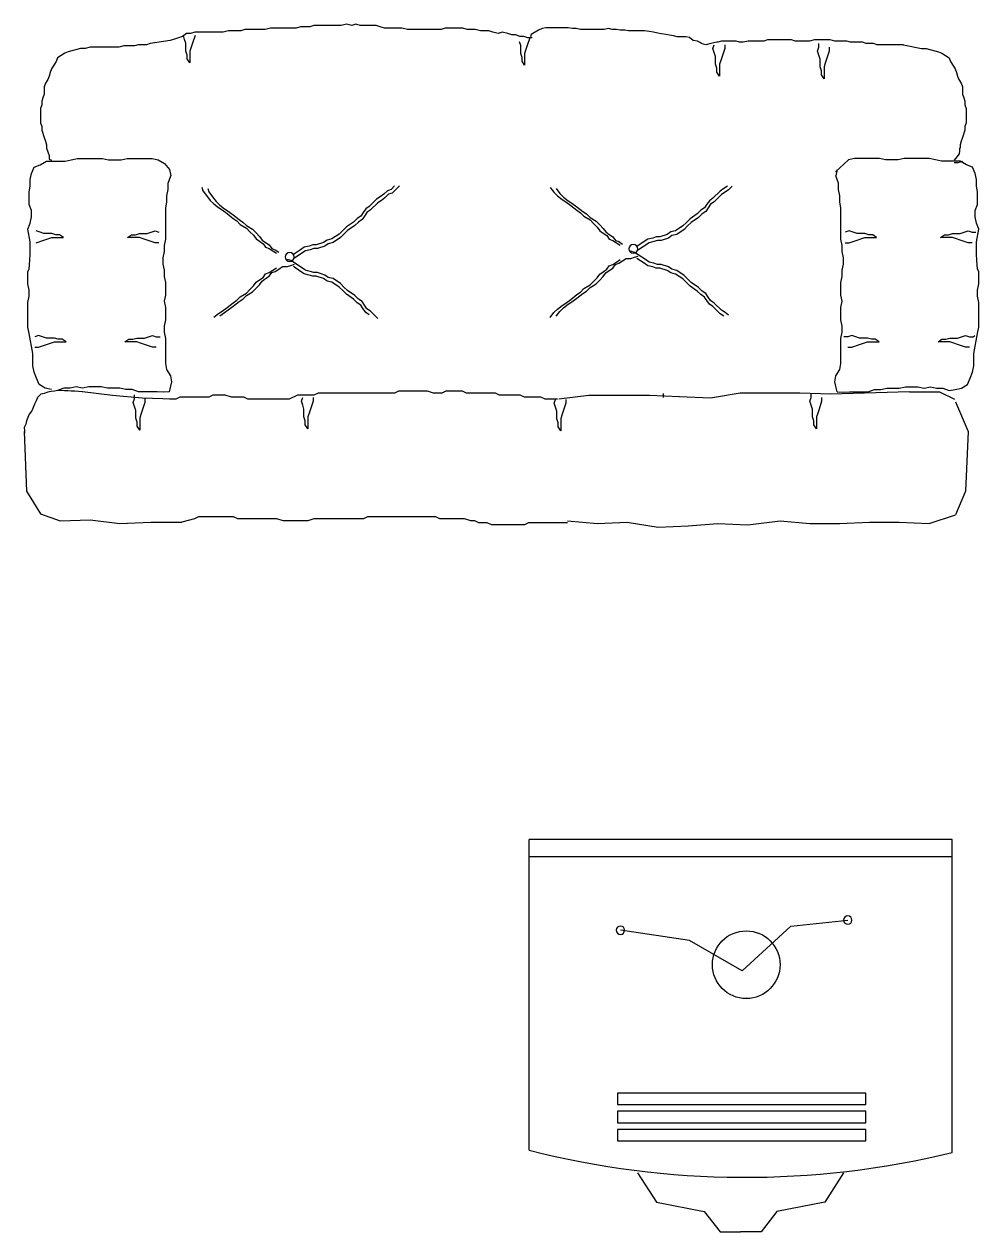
# Model space of a CAD drawing. Header units: millimetres. Extents: x 2478 to 18835, y -4183 to 1193.
# Drawn here: x 4547.4 to 4708.7, y -340.9 to -136.7 of the extents above; entities that cross this region are included whole.
import ezdxf

# ---------------------------------------------------------------- set-up
doc = ezdxf.new("R2010")
doc.units = ezdxf.units.MM

msp = doc.modelspace()

# ---------------------------------------------------------------- linework, layer by layer
at = {"color": 1}
for p, q in [((4601.85, -136.7), (4600.93, -136.93)), ((4602.76, -136.93), (4601.85, -136.7)), ((4603.45, -136.7), (4602.76, -136.93)), ((4604.14, -136.93), (4603.45, -136.7)), ((4574.14, -138.76), (4573.45, -138.99)), ((4574.82, -138.3), (4574.14, -138.76)), ((4574.5, -139.27), (4574.28, -138.6)), ((4575.51, -138.3), (4574.82, -138.3)), ((4576.2, -138.07), (4575.51, -138.3)), ((4576.27, -138.6), (4575.82, -139.93)), ((4581.01, -138.07), (4576.2, -138.07)), ((4581.92, -137.84), (4581.01, -138.07)), ((4583.98, -137.84), (4581.92, -137.84)), ((4584.67, -137.62), (4583.98, -137.84)), ((4588.1, -137.62), (4584.67, -137.62)), ((4589.02, -137.39), (4588.1, -137.62)), ((4593.37, -137.39), (4589.02, -137.39)), ((4594.06, -137.16), (4593.37, -137.39)), ((4595.66, -137.16), (4594.06, -137.16)), ((4596.35, -136.93), (4595.66, -137.16)), ((4600.93, -136.93), (4596.35, -136.93)), ((4606.88, -136.93), (4604.14, -136.93)), ((4607.57, -137.16), (4606.88, -136.93)), ((4608.26, -137.39), (4607.57, -137.16)), ((4611.23, -137.39), (4608.26, -137.39)), ((4612.15, -137.62), (4611.23, -137.39)), ((4617.88, -137.62), (4612.15, -137.62)), ((4618.56, -137.39), (4617.88, -137.62)), ((4621.54, -137.39), (4618.56, -137.39)), ((4622.23, -137.62), (4621.54, -137.39)), ((4623.6, -137.62), (4622.23, -137.62)), ((4624.52, -137.84), (4623.6, -137.62)), ((4625.89, -137.84), (4624.52, -137.84)), ((4626.58, -138.07), (4625.89, -137.84)), ((4627.49, -138.3), (4626.58, -138.07)), ((4628.18, -138.07), (4627.49, -138.3)), ((4629.1, -138.3), (4628.18, -138.07)), ((4629.78, -138.53), (4629.1, -138.3)), ((4630.47, -138.53), (4629.78, -138.53)), ((4631.16, -138.76), (4630.47, -138.53)), ((4631.84, -138.76), (4631.16, -138.76)), ((4632.53, -138.99), (4631.84, -138.76)), ((4633.07, -138.45), (4632.95, -138.82)), ((4634.32, -137.7), (4633.07, -138.45)), ((4634.94, -137.45), (4634.32, -137.7)), ((4635.56, -137.33), (4634.94, -137.45)), ((4639.3, -137.33), (4635.56, -137.33)), ((4640.05, -137.45), (4639.3, -137.33)), ((4640.67, -137.45), (4640.05, -137.45)), ((4641.42, -137.58), (4640.67, -137.45)), ((4645.4, -137.58), (4641.42, -137.58)), ((4646.15, -137.45), (4645.4, -137.58)), ((4646.77, -137.58), (4646.15, -137.45)), ((4647.52, -137.58), (4646.77, -137.58)), ((4648.14, -137.7), (4647.52, -137.58)), ((4648.89, -137.7), (4648.14, -137.7)), ((4649.51, -137.83), (4648.89, -137.7)), ((4652.25, -137.83), (4649.51, -137.83)), ((4653, -137.95), (4652.25, -137.83)), ((4653.74, -138.07), (4653, -137.95)), ((4654.49, -138.2), (4653.74, -138.07)), ((4655.11, -138.32), (4654.49, -138.2)), ((4655.86, -138.45), (4655.11, -138.32)), ((4656.48, -138.57), (4655.86, -138.45)), ((4657.11, -138.7), (4656.48, -138.57)), ((4657.73, -138.82), (4657.11, -138.7)), ((4659.22, -138.82), (4657.73, -138.82)), ((4659.84, -138.95), (4659.22, -138.82)), ((4556.87, -140.79), (4556.26, -140.99)), ((4557.68, -140.79), (4556.87, -140.79)), ((4558.5, -140.58), (4557.68, -140.79)), ((4563.39, -140.58), (4558.5, -140.58)), ((4564.2, -140.38), (4563.39, -140.58)), ((4566.04, -140.38), (4564.2, -140.38)), ((4566.65, -140.17), (4566.04, -140.38)), ((4568.07, -140.17), (4566.65, -140.17)), ((4568.69, -139.97), (4568.07, -140.17)), ((4572.07, -139.45), (4568.69, -139.97)), ((4572.76, -139.22), (4572.07, -139.45)), ((4573.45, -138.99), (4572.76, -139.22)), ((4574.72, -139.93), (4574.5, -139.27)), ((4574.72, -141.26), (4574.72, -139.93)), ((4575.6, -140.59), (4575.38, -141.26)), ((4575.82, -139.93), (4575.6, -140.59)), ((4631.31, -140.33), (4631.09, -139.67)), ((4631.31, -141.66), (4631.31, -140.33)), ((4632.41, -140.33), (4632.19, -141)), ((4632.86, -139.01), (4632.41, -140.33)), ((4633.22, -138.99), (4632.53, -138.99)), ((4660.47, -139.44), (4659.84, -138.95)), ((4661.21, -139.57), (4660.47, -139.44)), ((4661.84, -139.94), (4661.21, -139.57)), ((4662.61, -140.17), (4661.79, -139.97)), ((4663.42, -139.97), (4662.61, -140.17)), ((4664.44, -139.77), (4663.42, -139.97)), ((4663.8, -140.84), (4664.02, -140.17)), ((4664.02, -141.5), (4663.8, -140.84)), ((4664.65, -139.77), (4664.44, -139.77)), ((4665.26, -139.56), (4664.65, -139.77)), ((4667.7, -139.56), (4665.26, -139.56)), ((4665.79, -140.84), (4665.35, -142.16)), ((4665.79, -140.17), (4665.79, -140.84)), ((4668.31, -139.77), (4667.7, -139.56)), ((4668.93, -139.77), (4668.31, -139.77)), ((4669.74, -139.56), (4668.93, -139.77)), ((4672.39, -139.56), (4669.74, -139.56)), ((4673, -139.36), (4672.39, -139.56)), ((4677.07, -139.36), (4673, -139.36)), ((4677.69, -139.56), (4677.07, -139.36)), ((4680.13, -139.56), (4677.69, -139.56)), ((4680.94, -139.36), (4680.13, -139.56)), ((4683.59, -139.36), (4680.94, -139.36)), ((4681.47, -141.28), (4681.69, -140.61)), ((4681.69, -140.61), (4681.69, -139.95)), ((4683.46, -140.61), (4683.46, -141.28)), ((4684.41, -139.56), (4683.59, -139.36)), ((4686.45, -139.56), (4684.41, -139.56)), ((4687.06, -139.77), (4686.45, -139.56)), ((4689.09, -139.77), (4687.06, -139.77)), ((4689.71, -139.97), (4689.09, -139.77)), ((4690.93, -139.97), (4689.71, -139.97)), ((4691.54, -140.17), (4690.93, -139.97)), ((4696.02, -140.17), (4691.54, -140.17)), ((4696.02, -140.17), (4699.05, -140.79)), ((4699.05, -140.79), (4699.86, -140.79)), ((4699.86, -140.79), (4700.47, -140.99)), ((4553, -142.41), (4552.79, -143.03)), ((4554.22, -141.6), (4553, -142.41)), ((4554.83, -141.4), (4554.22, -141.6)), ((4555.44, -141.19), (4554.83, -141.4)), ((4556.26, -140.99), (4555.44, -141.19)), ((4574.94, -141.92), (4574.72, -141.26)), ((4574.94, -142.58), (4574.94, -141.92)), ((4575.38, -143.24), (4574.94, -142.58)), ((4575.38, -141.26), (4575.38, -143.24)), ((4631.53, -142.32), (4631.31, -141.66)), ((4631.53, -142.98), (4631.53, -142.32)), ((4632.19, -141), (4631.97, -141.66)), ((4631.97, -141.66), (4631.97, -143.65)), ((4664.24, -142.16), (4664.02, -141.5)), ((4664.24, -143.49), (4664.24, -142.16)), ((4665.13, -142.82), (4664.9, -143.49)), ((4665.35, -142.16), (4665.13, -142.82)), ((4681.69, -141.94), (4681.47, -141.28)), ((4681.91, -142.6), (4681.69, -141.94)), ((4681.91, -143.93), (4681.91, -142.6)), ((4683.01, -142.6), (4682.79, -143.27)), ((4683.46, -141.28), (4683.01, -142.6)), ((4700.47, -140.99), (4701.29, -141.19)), ((4701.29, -141.19), (4701.9, -141.4)), ((4701.9, -141.4), (4702.51, -141.6)), ((4702.51, -141.6), (4703.73, -142.41)), ((4703.73, -142.41), (4703.93, -143.03)), ((4551.78, -144.86), (4551.57, -145.47)), ((4551.98, -144.25), (4551.78, -144.86)), ((4552.39, -143.64), (4551.98, -144.25)), ((4552.79, -143.03), (4552.39, -143.64)), ((4631.97, -143.65), (4631.53, -142.98)), ((4664.46, -144.15), (4664.24, -143.49)), ((4664.46, -144.81), (4664.46, -144.15)), ((4664.9, -145.48), (4664.46, -144.81)), ((4664.9, -143.49), (4664.9, -145.48)), ((4682.13, -144.59), (4681.91, -143.93)), ((4682.13, -145.25), (4682.13, -144.59)), ((4682.79, -143.27), (4682.57, -143.93)), ((4682.57, -143.93), (4682.57, -145.92)), ((4703.93, -143.03), (4704.34, -143.64)), ((4704.34, -143.64), (4704.75, -144.25)), ((4704.75, -144.25), (4704.95, -144.86)), ((4704.95, -144.86), (4705.16, -145.47)), ((4550.96, -146.69), (4550.76, -147.3)), ((4551.37, -146.08), (4550.96, -146.69)), ((4551.57, -145.47), (4551.37, -146.08)), ((4682.57, -145.92), (4682.13, -145.25)), ((4705.16, -145.47), (4705.36, -146.08)), ((4705.36, -146.08), (4705.77, -146.69)), ((4705.77, -146.69), (4705.97, -147.3)), ((4550.76, -148.52), (4550.55, -149.13)), ((4550.76, -147.3), (4550.76, -148.52)), ((4705.97, -147.3), (4705.97, -148.52)), ((4705.97, -148.52), (4706.18, -149.13)), ((4550.35, -150.36), (4550.15, -150.97)), ((4550.15, -150.97), (4550.15, -153.41)), ((4550.55, -149.13), (4550.35, -149.74)), ((4550.35, -149.74), (4550.35, -150.36)), ((4706.18, -149.13), (4706.38, -149.74)), ((4706.38, -149.74), (4706.38, -150.36)), ((4706.38, -150.36), (4706.58, -150.97)), ((4706.58, -150.97), (4706.58, -153.41)), ((4550.15, -153.41), (4550.35, -154.02)), ((4550.35, -154.02), (4550.35, -154.63)), ((4550.35, -154.63), (4550.76, -155.85)), ((4706.38, -154.63), (4705.97, -155.85)), ((4706.58, -153.41), (4706.38, -154.02)), ((4706.38, -154.02), (4706.38, -154.63)), ((4550.76, -155.85), (4550.96, -156.46)), ((4550.96, -156.46), (4551.16, -157.08)), ((4551.16, -157.08), (4551.16, -157.69)), ((4705.77, -156.46), (4705.56, -157.08)), ((4705.56, -157.08), (4705.56, -157.69)), ((4705.97, -155.85), (4705.77, -156.46)), ((4551.16, -157.69), (4551.57, -158.91)), ((4551.57, -158.91), (4551.57, -159.52)), ((4704.63, -159.69), (4705.09, -159.16)), ((4705.09, -159.16), (4705.47, -158.63)), ((4705.47, -158.63), (4705.54, -158.1)), ((4705.54, -158.1), (4705.54, -157.64)), ((4548.62, -161.93), (4549.04, -160.88)), ((4549.04, -160.88), (4550.09, -160.46)), ((4550.09, -160.46), (4551.14, -159.84)), ((4551.14, -159.84), (4554.29, -159.84)), ((4551.57, -159.52), (4551.98, -159.72)), ((4554.29, -159.84), (4555.34, -159.63)), ((4555.34, -159.63), (4556.39, -159.42)), ((4556.39, -159.42), (4560.59, -159.42)), ((4560.59, -159.42), (4561.64, -159.63)), ((4561.64, -159.63), (4563.74, -159.63)), ((4563.74, -159.63), (4564.79, -159.42)), ((4564.79, -159.42), (4568.99, -159.42)), ((4568.99, -159.42), (4570.04, -159.63)), ((4570.04, -159.63), (4571.09, -160.25)), ((4571.09, -160.25), (4571.93, -161.3)), ((4571.93, -161.3), (4572.14, -162.35)), ((4686.69, -159.63), (4684.5, -161.69)), ((4684.8, -161.3), (4684.59, -162.35)), ((4687.74, -159.42), (4686.69, -159.63)), ((4691.94, -159.42), (4687.74, -159.42)), ((4692.99, -159.63), (4691.94, -159.42)), ((4695.09, -159.63), (4692.99, -159.63)), ((4696.14, -159.42), (4695.09, -159.63)), ((4700.34, -159.42), (4696.14, -159.42)), ((4701.39, -159.63), (4700.34, -159.42)), ((4702.44, -159.84), (4701.39, -159.63)), ((4705.59, -159.84), (4702.44, -159.84)), ((4705.19, -160.13), (4704.58, -160.13)), ((4706, -159.93), (4705.19, -160.13)), ((4706.64, -160.46), (4705.59, -159.84)), ((4707.69, -160.88), (4706.64, -160.46)), ((4708.11, -161.93), (4707.69, -160.88)), ((4548.41, -162.98), (4548.62, -161.93)), ((4548.41, -164.03), (4548.41, -162.98)), ((4571.72, -163.61), (4572.14, -162.35)), ((4685.01, -163.61), (4684.59, -162.35)), ((4708.32, -162.98), (4708.11, -161.93)), ((4708.32, -164.03), (4708.32, -162.98)), ((4548.2, -165.08), (4548.41, -164.03)), ((4548.2, -167.18), (4548.2, -165.08)), ((4571.51, -165.71), (4571.72, -164.66)), ((4571.72, -164.66), (4571.72, -163.61)), ((4577.39, -164.25), (4577.6, -164.86)), ((4577.6, -164.86), (4578.21, -165.68)), ((4578.41, -164.46), (4578.61, -165.07)), ((4578.61, -165.07), (4579.23, -165.88)), ((4608.77, -164.86), (4608.16, -165.47)), ((4609.38, -164.66), (4608.77, -164.86)), ((4609.58, -165.27), (4608.97, -165.47)), ((4609.99, -164.05), (4609.38, -164.66)), ((4610.19, -164.66), (4609.58, -165.27)), ((4610.8, -164.05), (4610.19, -164.66)), ((4636.29, -164.31), (4636.91, -165.12)), ((4636.91, -165.12), (4637.52, -165.73)), ((4637.31, -164.51), (4637.92, -165.32)), ((4637.92, -165.32), (4638.54, -165.93)), ((4665.02, -164.92), (4663.8, -166.14)), ((4665.63, -164.51), (4665.02, -164.92)), ((4665.84, -165.12), (4665.22, -165.53)), ((4666.24, -164.1), (4665.63, -164.51)), ((4666.45, -164.71), (4665.84, -165.12)), ((4667.06, -164.1), (4666.45, -164.71)), ((4685.01, -164.66), (4685.01, -163.61)), ((4685.22, -165.71), (4685.01, -164.66)), ((4708.53, -165.08), (4708.32, -164.03)), ((4708.53, -167.18), (4708.53, -165.08)), ((4548.62, -168.23), (4548.2, -167.18)), ((4571.3, -167.81), (4571.51, -166.76)), ((4571.51, -166.76), (4571.51, -165.71)), ((4578.21, -165.68), (4578.82, -166.49)), ((4578.82, -166.49), (4579.43, -167.1)), ((4579.23, -165.88), (4579.84, -166.7)), ((4579.43, -167.1), (4580.24, -167.71)), ((4579.84, -166.7), (4580.45, -167.31)), ((4580.45, -167.31), (4581.26, -167.92)), ((4606.93, -166.29), (4605.71, -167.51)), ((4607.14, -166.9), (4605.91, -168.12)), ((4607.54, -165.88), (4606.93, -166.29)), ((4607.75, -166.49), (4607.14, -166.9)), ((4608.16, -165.47), (4607.54, -165.88)), ((4608.36, -166.08), (4607.75, -166.49)), ((4608.97, -165.47), (4608.36, -166.08)), ((4637.52, -165.73), (4638.33, -166.34)), ((4638.33, -166.34), (4638.94, -166.75)), ((4638.54, -165.93), (4639.35, -166.55)), ((4638.94, -166.75), (4639.76, -167.36)), ((4639.35, -166.55), (4639.96, -166.95)), ((4639.76, -167.36), (4640.78, -168.17)), ((4639.96, -166.95), (4640.78, -167.56)), ((4662.78, -167.16), (4662.37, -167.77)), ((4663.19, -166.55), (4662.78, -167.16)), ((4663.39, -167.16), (4662.98, -167.77)), ((4663.8, -166.14), (4663.19, -166.55)), ((4664, -166.75), (4663.39, -167.16)), ((4665.22, -165.53), (4664, -166.75)), ((4685.22, -166.76), (4685.22, -165.71)), ((4685.43, -167.81), (4685.22, -166.76)), ((4708.11, -168.23), (4708.53, -167.18)), ((4548.41, -170.33), (4548.62, -169.28)), ((4548.62, -169.28), (4548.62, -168.23)), ((4571.3, -173.06), (4571.3, -167.81)), ((4580.24, -167.71), (4580.86, -168.12)), ((4580.86, -168.12), (4581.67, -168.73)), ((4581.26, -167.92), (4581.87, -168.32)), ((4581.67, -168.73), (4582.69, -169.55)), ((4581.87, -168.32), (4582.69, -168.94)), ((4582.69, -168.94), (4583.71, -169.75)), ((4604.28, -169.14), (4603.67, -169.55)), ((4604.69, -168.53), (4604.28, -169.14)), ((4604.9, -169.14), (4604.49, -169.75)), ((4605.1, -167.92), (4604.69, -168.53)), ((4605.3, -168.53), (4604.9, -169.14)), ((4605.71, -167.51), (4605.1, -167.92)), ((4605.91, -168.12), (4605.3, -168.53)), ((4640.78, -167.56), (4641.8, -168.38)), ((4640.78, -168.17), (4641.39, -168.58)), ((4641.39, -168.58), (4642, -169.19)), ((4641.8, -168.38), (4642.41, -168.79)), ((4642, -169.19), (4643.02, -169.8)), ((4642.41, -168.79), (4643.02, -169.4)), ((4643.02, -169.4), (4644.04, -170.01)), ((4661.15, -168.79), (4659.93, -169.6)), ((4661.35, -169.4), (4660.13, -170.21)), ((4661.76, -168.17), (4661.15, -168.79)), ((4661.96, -168.79), (4661.35, -169.4)), ((4662.37, -167.77), (4661.76, -168.17)), ((4662.58, -168.38), (4661.96, -168.79)), ((4662.98, -167.77), (4662.58, -168.38)), ((4685.43, -173.06), (4685.43, -167.81)), ((4708.11, -169.28), (4708.11, -168.23)), ((4708.32, -170.33), (4708.11, -169.28)), ((4547.99, -171.38), (4548.41, -170.33)), ((4548.41, -173.48), (4547.99, -171.38)), ((4582.69, -169.55), (4583.3, -169.95)), ((4583.3, -169.95), (4583.91, -170.56)), ((4583.71, -169.75), (4584.32, -170.16)), ((4583.91, -170.56), (4584.93, -171.18)), ((4584.32, -170.16), (4584.93, -170.77)), ((4584.93, -170.77), (4585.95, -171.38)), ((4584.93, -171.18), (4585.54, -171.79)), ((4585.95, -171.38), (4586.56, -171.99)), ((4601.84, -170.97), (4601.23, -171.58)), ((4603.06, -170.16), (4601.84, -170.97)), ((4603.27, -170.77), (4602.04, -171.58)), ((4603.67, -169.55), (4603.06, -170.16)), ((4603.88, -170.16), (4603.27, -170.77)), ((4604.49, -169.75), (4603.88, -170.16)), ((4643.02, -169.8), (4643.63, -170.41)), ((4643.63, -170.41), (4644.24, -171.03)), ((4644.04, -170.01), (4644.65, -170.62)), ((4644.24, -171.03), (4644.65, -171.64)), ((4644.65, -170.62), (4645.26, -171.23)), ((4645.26, -171.23), (4645.67, -171.84)), ((4658.7, -170.82), (4657.48, -171.64)), ((4658.91, -171.43), (4657.69, -172.25)), ((4659.32, -170.21), (4658.7, -170.82)), ((4659.52, -170.82), (4658.91, -171.43)), ((4659.93, -169.6), (4659.32, -170.21)), ((4660.13, -170.21), (4659.52, -170.82)), ((4708.74, -171.38), (4708.32, -170.33)), ((4708.32, -173.48), (4708.74, -171.38)), ((4548.41, -175.58), (4548.41, -173.48)), ((4550.05, -171.88), (4549.38, -171.66)), ((4549.38, -173.65), (4550.71, -173.21)), ((4550.71, -172.1), (4550.05, -171.88)), ((4552.03, -172.1), (4550.71, -172.1)), ((4550.71, -173.21), (4551.37, -172.99)), ((4551.37, -172.99), (4552.03, -172.77)), ((4552.7, -172.32), (4552.03, -172.1)), ((4552.03, -172.77), (4554.02, -172.77)), ((4553.36, -172.32), (4552.7, -172.32)), ((4554.02, -172.77), (4553.36, -172.32)), ((4564.85, -172.77), (4565.51, -172.32)), ((4566.84, -172.77), (4564.85, -172.77)), ((4565.51, -172.32), (4566.18, -172.32)), ((4566.18, -172.32), (4566.84, -172.1)), ((4566.84, -172.1), (4568.16, -172.1)), ((4567.5, -172.99), (4566.84, -172.77)), ((4568.16, -173.21), (4567.5, -172.99)), ((4568.16, -172.1), (4568.83, -171.88)), ((4569.49, -173.65), (4568.16, -173.21)), ((4568.83, -171.88), (4569.49, -171.66)), ((4569.49, -171.66), (4570.15, -171.88)), ((4571.09, -174.11), (4571.3, -173.06)), ((4585.54, -171.79), (4586.15, -172.4)), ((4586.15, -172.4), (4586.56, -173.01)), ((4586.56, -171.99), (4587.17, -172.6)), ((4586.56, -173.01), (4587.17, -173.42)), ((4587.17, -172.6), (4587.58, -173.21)), ((4587.17, -173.42), (4587.78, -173.82)), ((4587.58, -173.21), (4588.19, -173.62)), ((4598.58, -173.21), (4597.97, -173.62)), ((4599.39, -173.01), (4598.58, -173.21)), ((4600.62, -172.19), (4599.39, -173.01)), ((4600.82, -172.8), (4599.6, -173.62)), ((4601.23, -171.58), (4600.62, -172.19)), ((4601.43, -172.19), (4600.82, -172.8)), ((4602.04, -171.58), (4601.43, -172.19)), ((4644.65, -171.64), (4645.26, -172.04)), ((4645.26, -172.04), (4645.87, -172.45)), ((4645.67, -171.84), (4646.28, -172.25)), ((4645.87, -172.45), (4646.28, -173.06)), ((4646.28, -172.25), (4646.89, -172.65)), ((4646.28, -173.06), (4646.89, -173.27)), ((4646.89, -172.65), (4647.3, -173.27)), ((4646.89, -173.27), (4647.5, -173.67)), ((4647.3, -173.27), (4647.91, -173.47)), ((4647.91, -173.47), (4648.52, -173.88)), ((4652.19, -173.47), (4650.96, -174.28)), ((4652.8, -173.06), (4652.19, -173.47)), ((4653.61, -172.86), (4652.8, -173.06)), ((4653.82, -173.47), (4653, -173.67)), ((4654.22, -172.65), (4653.61, -172.86)), ((4654.43, -173.27), (4653.82, -173.47)), ((4654.83, -172.65), (4654.22, -172.65)), ((4655.04, -173.27), (4654.43, -173.27)), ((4656.06, -172.25), (4654.83, -172.65)), ((4656.26, -172.86), (4655.04, -173.27)), ((4656.67, -171.84), (4656.06, -172.25)), ((4656.87, -172.45), (4656.26, -172.86)), ((4657.48, -171.64), (4656.67, -171.84)), ((4657.69, -172.25), (4656.87, -172.45)), ((4685.64, -174.11), (4685.43, -173.06)), ((4686.82, -171.66), (4686.16, -171.88)), ((4687.49, -171.88), (4686.82, -171.66)), ((4686.82, -173.65), (4688.15, -173.21)), ((4688.15, -172.1), (4687.49, -171.88)), ((4689.47, -172.1), (4688.15, -172.1)), ((4688.15, -173.21), (4688.81, -172.99)), ((4688.81, -172.99), (4689.47, -172.77)), ((4690.14, -172.32), (4689.47, -172.1)), ((4689.47, -172.77), (4691.46, -172.77)), ((4690.8, -172.32), (4690.14, -172.32)), ((4691.46, -172.77), (4690.8, -172.32)), ((4702.29, -172.77), (4702.95, -172.32)), ((4704.28, -172.77), (4702.29, -172.77)), ((4702.95, -172.32), (4703.62, -172.32)), ((4703.62, -172.32), (4704.28, -172.1)), ((4704.28, -172.1), (4705.6, -172.1)), ((4704.94, -172.99), (4704.28, -172.77)), ((4705.6, -173.21), (4704.94, -172.99)), ((4705.6, -172.1), (4706.27, -171.88)), ((4706.93, -173.65), (4705.6, -173.21)), ((4706.27, -171.88), (4706.93, -171.66)), ((4706.93, -171.66), (4707.59, -171.88)), ((4707.59, -171.88), (4708.26, -171.88)), ((4708.32, -175.58), (4708.32, -173.48)), ((4548.35, -176.6), (4548.41, -175.58)), ((4570.15, -173.65), (4569.49, -173.65)), ((4570.88, -176.21), (4571.09, -175.16)), ((4571.09, -175.16), (4571.09, -174.11)), ((4587.78, -173.82), (4588.19, -174.43)), ((4588.19, -173.62), (4588.8, -174.03)), ((4588.19, -174.43), (4588.8, -174.64)), ((4588.8, -174.03), (4589.21, -174.64)), ((4588.8, -174.64), (4589.41, -175.04)), ((4589.21, -174.64), (4589.82, -174.84)), ((4589.41, -175.04), (4590.02, -175.45)), ((4589.82, -174.84), (4590.43, -175.25)), ((4594.1, -174.84), (4592.88, -175.65)), ((4594.3, -175.45), (4593.08, -176.27)), ((4594.71, -174.43), (4594.1, -174.84)), ((4594.91, -175.04), (4594.3, -175.45)), ((4595.52, -174.23), (4594.71, -174.43)), ((4595.73, -174.84), (4594.91, -175.04)), ((4596.14, -174.03), (4595.52, -174.23)), ((4596.34, -174.64), (4595.73, -174.84)), ((4596.75, -174.03), (4596.14, -174.03)), ((4596.95, -174.64), (4596.34, -174.64)), ((4597.97, -173.62), (4596.75, -174.03)), ((4598.17, -174.23), (4596.95, -174.64)), ((4598.78, -173.82), (4598.17, -174.23)), ((4599.6, -173.62), (4598.78, -173.82)), ((4647.5, -173.67), (4648.11, -174.08)), ((4650.56, -175.3), (4649.94, -175.1)), ((4651.17, -175.71), (4650.56, -175.3)), ((4652.39, -174.08), (4651.17, -174.89)), ((4653, -173.67), (4652.39, -174.08)), ((4685.64, -175.16), (4685.64, -174.11)), ((4685.85, -176.21), (4685.64, -175.16)), ((4686.16, -173.65), (4686.82, -173.65)), ((4707.59, -173.65), (4706.93, -173.65)), ((4708.38, -176.6), (4708.32, -175.58)), ((4548.2, -178.1), (4548.35, -176.6)), ((4570.88, -177.26), (4570.88, -176.21)), ((4571.09, -178.31), (4570.88, -177.26)), ((4592.47, -176.67), (4591.86, -176.47)), ((4591.86, -177.69), (4592.47, -177.49)), ((4593.08, -177.08), (4592.47, -176.67)), ((4592.47, -177.49), (4593.08, -177.28)), ((4594.3, -177.89), (4593.08, -177.08)), ((4645.87, -178.15), (4646.28, -177.54)), ((4646.28, -177.54), (4646.89, -177.34)), ((4646.89, -177.34), (4647.5, -176.93)), ((4646.89, -177.95), (4647.3, -177.34)), ((4647.3, -177.34), (4647.91, -177.13)), ((4647.5, -176.93), (4648.11, -176.52)), ((4647.91, -177.13), (4648.52, -176.73)), ((4648.52, -176.73), (4649.13, -176.32)), ((4649.13, -176.32), (4649.94, -176.32)), ((4649.94, -176.32), (4650.56, -176.12)), ((4650.56, -176.12), (4651.17, -175.91)), ((4652.19, -177.13), (4650.96, -176.32)), ((4652.39, -176.52), (4651.17, -175.71)), ((4652.8, -177.54), (4652.19, -177.13)), ((4653, -176.93), (4652.39, -176.52)), ((4653.61, -177.75), (4652.8, -177.54)), ((4653.82, -177.13), (4653, -176.93)), ((4654.43, -177.34), (4653.82, -177.13)), ((4655.04, -177.34), (4654.43, -177.34)), ((4656.26, -177.75), (4655.04, -177.34)), ((4685.64, -178.31), (4685.85, -177.26)), ((4685.85, -177.26), (4685.85, -176.21)), ((4708.53, -178.1), (4708.38, -176.6)), ((4547.99, -178.52), (4548.2, -178.1)), ((4547.99, -180.61), (4547.99, -178.52)), ((4571.09, -179.35), (4571.09, -178.31)), ((4571.3, -180.4), (4571.09, -179.35)), ((4587.17, -179.93), (4587.78, -179.52)), ((4587.78, -179.52), (4588.19, -178.91)), ((4588.19, -178.91), (4588.8, -178.71)), ((4588.19, -179.73), (4588.8, -179.32)), ((4588.8, -178.71), (4589.41, -178.3)), ((4588.8, -179.32), (4589.21, -178.71)), ((4589.21, -178.71), (4589.82, -178.51)), ((4589.41, -178.3), (4590.02, -177.89)), ((4589.82, -178.51), (4590.43, -178.1)), ((4590.43, -178.1), (4591.04, -177.69)), ((4591.04, -177.69), (4591.86, -177.69)), ((4594.1, -178.51), (4592.88, -177.69)), ((4594.71, -178.91), (4594.1, -178.51)), ((4594.91, -178.3), (4594.3, -177.89)), ((4595.52, -179.12), (4594.71, -178.91)), ((4595.73, -178.51), (4594.91, -178.3)), ((4596.14, -179.32), (4595.52, -179.12)), ((4596.34, -178.71), (4595.73, -178.51)), ((4596.75, -179.32), (4596.14, -179.32)), ((4596.95, -178.71), (4596.34, -178.71)), ((4597.97, -179.73), (4596.75, -179.32)), ((4598.17, -179.12), (4596.95, -178.71)), ((4598.78, -179.52), (4598.17, -179.12)), ((4599.6, -179.73), (4598.78, -179.52)), ((4643.63, -180.19), (4644.24, -179.58)), ((4644.24, -179.58), (4644.65, -178.97)), ((4644.65, -178.97), (4645.26, -178.56)), ((4644.65, -179.98), (4645.26, -179.37)), ((4645.26, -178.56), (4645.87, -178.15)), ((4645.26, -179.37), (4645.67, -178.76)), ((4645.67, -178.76), (4646.28, -178.36)), ((4646.28, -178.36), (4646.89, -177.95)), ((4654.22, -177.95), (4653.61, -177.75)), ((4654.83, -177.95), (4654.22, -177.95)), ((4656.06, -178.36), (4654.83, -177.95)), ((4656.67, -178.76), (4656.06, -178.36)), ((4656.87, -178.15), (4656.26, -177.75)), ((4657.48, -178.97), (4656.67, -178.76)), ((4657.69, -178.36), (4656.87, -178.15)), ((4658.7, -179.78), (4657.48, -178.97)), ((4658.91, -179.17), (4657.69, -178.36)), ((4659.52, -179.78), (4658.91, -179.17)), ((4685.43, -180.4), (4685.64, -179.35)), ((4685.64, -179.35), (4685.64, -178.31)), ((4708.74, -178.52), (4708.53, -178.1)), ((4708.74, -180.61), (4708.74, -178.52)), ((4548.2, -181.66), (4547.99, -180.61)), ((4548.2, -182.71), (4548.2, -181.66)), ((4571.3, -182.5), (4571.3, -180.4)), ((4584.93, -182.17), (4585.54, -181.56)), ((4585.54, -181.56), (4586.15, -180.95)), ((4585.95, -181.97), (4586.56, -181.36)), ((4586.15, -180.95), (4586.56, -180.34)), ((4586.56, -180.34), (4587.17, -179.93)), ((4586.56, -181.36), (4587.17, -180.75)), ((4587.17, -180.75), (4587.58, -180.13)), ((4587.58, -180.13), (4588.19, -179.73)), ((4598.58, -180.13), (4597.97, -179.73)), ((4599.39, -180.34), (4598.58, -180.13)), ((4600.62, -181.15), (4599.39, -180.34)), ((4600.82, -180.54), (4599.6, -179.73)), ((4601.23, -181.76), (4600.62, -181.15)), ((4601.43, -181.15), (4600.82, -180.54)), ((4602.04, -181.76), (4601.43, -181.15)), ((4641.39, -182.02), (4642, -181.41)), ((4642, -181.41), (4643.02, -180.8)), ((4642.41, -181.82), (4643.02, -181.21)), ((4643.02, -180.8), (4643.63, -180.19)), ((4643.02, -181.21), (4644.04, -180.6)), ((4644.04, -180.6), (4644.65, -179.98)), ((4659.32, -180.39), (4658.7, -179.78)), ((4659.93, -181), (4659.32, -180.39)), ((4660.13, -180.39), (4659.52, -179.78)), ((4661.15, -181.82), (4659.93, -181)), ((4661.35, -181.21), (4660.13, -180.39)), ((4661.96, -181.82), (4661.35, -181.21)), ((4685.43, -182.5), (4685.43, -180.4)), ((4708.53, -181.66), (4708.74, -180.61)), ((4708.53, -182.71), (4708.53, -181.66)), ((4547.99, -183.76), (4548.2, -182.71)), ((4547.99, -187.96), (4547.99, -183.76)), ((4571.09, -183.55), (4571.3, -182.5)), ((4571.3, -184.6), (4571.09, -183.55)), ((4582.69, -183.8), (4583.3, -183.39)), ((4582.69, -184.41), (4583.71, -183.6)), ((4583.3, -183.39), (4583.91, -182.78)), ((4583.71, -183.6), (4584.32, -183.19)), ((4583.91, -182.78), (4584.93, -182.17)), ((4584.32, -183.19), (4584.93, -182.58)), ((4584.93, -182.58), (4585.95, -181.97)), ((4601.84, -182.37), (4601.23, -181.76)), ((4603.06, -183.19), (4601.84, -182.37)), ((4603.27, -182.58), (4602.04, -181.76)), ((4603.67, -183.8), (4603.06, -183.19)), ((4603.88, -183.19), (4603.27, -182.58)), ((4604.49, -183.6), (4603.88, -183.19)), ((4604.9, -184.21), (4604.49, -183.6)), ((4638.94, -183.85), (4639.76, -183.24)), ((4639.35, -184.06), (4639.96, -183.65)), ((4639.76, -183.24), (4640.78, -182.43)), ((4639.96, -183.65), (4640.78, -183.04)), ((4640.78, -182.43), (4641.39, -182.02)), ((4640.78, -183.04), (4641.8, -182.22)), ((4641.8, -182.22), (4642.41, -181.82)), ((4661.76, -182.43), (4661.15, -181.82)), ((4662.37, -182.84), (4661.76, -182.43)), ((4662.58, -182.22), (4661.96, -181.82)), ((4662.78, -183.45), (4662.37, -182.84)), ((4662.98, -182.84), (4662.58, -182.22)), ((4663.19, -184.06), (4662.78, -183.45)), ((4663.39, -183.45), (4662.98, -182.84)), ((4664, -183.85), (4663.39, -183.45)), ((4685.64, -183.55), (4685.43, -182.5)), ((4685.43, -184.6), (4685.64, -183.55)), ((4708.74, -183.76), (4708.53, -182.71)), ((4708.74, -187.96), (4708.74, -183.76)), ((4571.3, -186.7), (4571.3, -184.6)), ((4579.43, -186.24), (4580.24, -185.63)), ((4580.24, -185.63), (4580.86, -185.23)), ((4580.45, -186.04), (4581.26, -185.43)), ((4580.86, -185.23), (4581.67, -184.61)), ((4581.26, -185.43), (4581.87, -185.02)), ((4581.67, -184.61), (4582.69, -183.8)), ((4581.87, -185.02), (4582.69, -184.41)), ((4604.28, -184.21), (4603.67, -183.8)), ((4604.69, -184.82), (4604.28, -184.21)), ((4605.1, -185.43), (4604.69, -184.82)), ((4605.3, -184.82), (4604.9, -184.21)), ((4605.71, -185.84), (4605.1, -185.43)), ((4605.91, -185.23), (4605.3, -184.82)), ((4607.14, -186.45), (4605.91, -185.23)), ((4636.29, -186.3), (4636.91, -185.48)), ((4636.91, -185.48), (4637.52, -184.87)), ((4637.31, -186.09), (4637.92, -185.28)), ((4637.52, -184.87), (4638.33, -184.26)), ((4637.92, -185.28), (4638.54, -184.67)), ((4638.33, -184.26), (4638.94, -183.85)), ((4638.54, -184.67), (4639.35, -184.06)), ((4663.8, -184.46), (4663.19, -184.06)), ((4665.02, -185.69), (4663.8, -184.46)), ((4665.22, -185.08), (4664, -183.85)), ((4665.63, -186.09), (4665.02, -185.69)), ((4665.84, -185.48), (4665.22, -185.08)), ((4666.45, -185.89), (4665.84, -185.48)), ((4685.43, -186.7), (4685.43, -184.6)), ((4571.09, -187.75), (4571.3, -186.7)), ((4571.09, -188.8), (4571.09, -187.75)), ((4685.64, -187.75), (4685.43, -186.7)), ((4685.64, -188.8), (4685.64, -187.75)), ((4548.2, -189.01), (4547.99, -187.96)), ((4548.83, -192.37), (4548.2, -189.01)), ((4549.82, -189.33), (4549.16, -189.55)), ((4550.49, -189.55), (4549.82, -189.33)), ((4551.15, -189.77), (4550.49, -189.55)), ((4552.48, -189.77), (4551.15, -189.77)), ((4553.14, -189.99), (4552.48, -189.77)), ((4565.73, -189.99), (4566.4, -189.77)), ((4566.4, -189.77), (4567.72, -189.77)), ((4567.72, -189.77), (4568.39, -189.55)), ((4568.39, -189.55), (4569.05, -189.33)), ((4569.05, -189.33), (4569.71, -189.55)), ((4569.71, -189.55), (4570.37, -189.55)), ((4571.3, -189.85), (4571.09, -188.8)), ((4571.3, -194.05), (4571.3, -189.85)), ((4685.43, -189.85), (4685.64, -188.8)), ((4685.43, -194.05), (4685.43, -189.85)), ((4686.6, -189.55), (4685.94, -189.55)), ((4687.26, -189.33), (4686.6, -189.55)), ((4687.93, -189.55), (4687.26, -189.33)), ((4688.59, -189.77), (4687.93, -189.55)), ((4689.92, -189.77), (4688.59, -189.77)), ((4690.58, -189.99), (4689.92, -189.77)), ((4703.17, -189.99), (4703.84, -189.77)), ((4703.84, -189.77), (4705.16, -189.77)), ((4705.16, -189.77), (4705.83, -189.55)), ((4705.83, -189.55), (4706.49, -189.33)), ((4706.49, -189.33), (4707.15, -189.55)), ((4707.15, -189.55), (4707.81, -189.55)), ((4707.81, -189.55), (4708.04, -189.33)), ((4707.9, -192.37), (4708.53, -189.01)), ((4708.53, -189.01), (4708.74, -187.96)), ((4549.16, -191.32), (4549.82, -191.32)), ((4549.82, -191.32), (4551.15, -190.88)), ((4551.15, -190.88), (4551.81, -190.66)), ((4551.81, -190.66), (4552.48, -190.43)), ((4552.48, -190.43), (4554.46, -190.43)), ((4553.8, -189.99), (4553.14, -189.99)), ((4554.46, -190.43), (4553.8, -189.99)), ((4564.41, -190.43), (4565.07, -189.99)), ((4566.4, -190.43), (4564.41, -190.43)), ((4565.07, -189.99), (4565.73, -189.99)), ((4567.06, -190.66), (4566.4, -190.43)), ((4567.72, -190.88), (4567.06, -190.66)), ((4569.05, -191.32), (4567.72, -190.88)), ((4569.71, -191.32), (4569.05, -191.32)), ((4686.6, -191.32), (4687.26, -191.32)), ((4687.26, -191.32), (4688.59, -190.88)), ((4688.59, -190.88), (4689.25, -190.66)), ((4689.25, -190.66), (4689.92, -190.43)), ((4689.92, -190.43), (4691.9, -190.43)), ((4691.24, -189.99), (4690.58, -189.99)), ((4691.9, -190.43), (4691.24, -189.99)), ((4701.85, -190.43), (4702.51, -189.99)), ((4703.84, -190.43), (4701.85, -190.43)), ((4702.51, -189.99), (4703.17, -189.99)), ((4704.5, -190.66), (4703.84, -190.43)), ((4705.16, -190.88), (4704.5, -190.66)), ((4706.49, -191.32), (4705.16, -190.88)), ((4707.15, -191.32), (4706.49, -191.32)), ((4548.83, -194.47), (4548.83, -192.37)), ((4707.9, -194.47), (4707.9, -192.37)), ((4549.04, -195.52), (4548.83, -194.47)), ((4549.46, -196.57), (4549.04, -195.52)), ((4571.51, -195.1), (4571.3, -194.05)), ((4572.14, -196.15), (4571.51, -195.1)), ((4684.59, -196.15), (4685.22, -195.1)), ((4685.22, -195.1), (4685.43, -194.05)), ((4707.27, -196.57), (4707.69, -195.52)), ((4707.69, -195.52), (4707.9, -194.47)), ((4549.88, -197.62), (4549.46, -196.57)), ((4550.93, -198.24), (4549.88, -197.62)), ((4556.18, -198.03), (4555.13, -198.24)), ((4557.23, -198.24), (4556.18, -198.03)), ((4558.28, -198.03), (4557.23, -198.24)), ((4560.38, -198.03), (4558.28, -198.03)), ((4561.43, -198.24), (4560.38, -198.03)), ((4571.93, -198.87), (4572.35, -197.2)), ((4572.35, -197.2), (4572.14, -196.15)), ((4684.38, -197.2), (4684.59, -196.15)), ((4684.8, -198.87), (4684.38, -197.2)), ((4695.3, -198.24), (4696.35, -198.03)), ((4696.35, -198.03), (4698.45, -198.03)), ((4698.45, -198.03), (4699.5, -198.24)), ((4699.5, -198.24), (4700.55, -198.03)), ((4700.55, -198.03), (4701.6, -198.24)), ((4705.8, -198.24), (4706.85, -197.62)), ((4706.85, -197.62), (4707.27, -196.57)), ((4549.65, -199.82), (4549.39, -200.39)), ((4550.21, -199.25), (4549.65, -199.82)), ((4550.78, -199.13), (4550.21, -199.25)), ((4551.35, -198.94), (4550.78, -199.13)), ((4551.98, -198.45), (4550.93, -198.24)), ((4551.91, -198.81), (4551.35, -198.94)), ((4552.48, -198.75), (4551.91, -198.81)), ((4553.05, -198.62), (4552.48, -198.75)), ((4554.08, -198.24), (4553.03, -198.66)), ((4553.61, -198.62), (4553.05, -198.62)), ((4554.18, -198.69), (4553.61, -198.62)), ((4555.13, -198.24), (4554.08, -198.24)), ((4554.74, -198.69), (4554.18, -198.69)), ((4555.31, -198.75), (4554.74, -198.69)), ((4555.94, -198.75), (4555.31, -198.75)), ((4556.57, -198.81), (4555.94, -198.75)), ((4557.2, -198.88), (4556.57, -198.81)), ((4562.28, -199.5), (4557.24, -198.87)), ((4563.53, -198.24), (4561.43, -198.24)), ((4567.32, -199.92), (4562.28, -199.5)), ((4564.58, -198.45), (4563.53, -198.24)), ((4565.63, -198.45), (4564.58, -198.45)), ((4566.68, -198.87), (4565.63, -198.45)), ((4565.8, -200.69), (4566.02, -200.03)), ((4566.02, -200.03), (4566.02, -199.36)), ((4569.83, -198.87), (4566.68, -198.87)), ((4572.57, -200.13), (4567.32, -199.92)), ((4567.78, -200.03), (4567.78, -200.69)), ((4570.85, -198.94), (4569.83, -198.87)), ((4571.93, -198.87), (4570.85, -198.94)), ((4573.7, -199.78), (4573, -200.13)), ((4578.58, -199.78), (4573.7, -199.78)), ((4579.27, -199.43), (4578.58, -199.78)), ((4581.37, -199.43), (4579.27, -199.43)), ((4582.41, -199.78), (4581.37, -199.43)), ((4584.5, -199.78), (4582.41, -199.78)), ((4585.2, -200.13), (4584.5, -199.78)), ((4593.57, -199.43), (4592.17, -200.13)), ((4596.36, -199.43), (4593.57, -199.43)), ((4594.23, -200.46), (4594.45, -199.8)), ((4596.22, -199.8), (4596.22, -200.46)), ((4597.06, -199.08), (4596.36, -199.43)), ((4609.95, -199.08), (4597.06, -199.08)), ((4610.65, -198.73), (4609.95, -199.08)), ((4615.53, -198.73), (4610.65, -198.73)), ((4616.58, -199.08), (4615.53, -198.73)), ((4617.97, -199.08), (4616.58, -199.08)), ((4618.67, -198.73), (4617.97, -199.08)), ((4621.46, -198.73), (4618.67, -198.73)), ((4622.16, -199.08), (4621.46, -198.73)), ((4627.04, -199.08), (4622.16, -199.08)), ((4627.74, -199.43), (4627.04, -199.08)), ((4631.22, -199.43), (4627.74, -199.43)), ((4631.92, -199.78), (4631.22, -199.43)), ((4634.71, -199.78), (4631.92, -199.78)), ((4635.41, -200.13), (4634.71, -199.78)), ((4642.8, -199.5), (4637.76, -200.13)), ((4653.09, -199.5), (4642.8, -199.5)), ((4658.13, -199.71), (4653.09, -199.5)), ((4655.46, -199.8), (4655.46, -199.14)), ((4663.38, -199.92), (4658.13, -199.71)), ((4668.42, -199.08), (4663.38, -199.92)), ((4678.5, -199.08), (4668.42, -199.08)), ((4683.75, -199.29), (4678.5, -199.08)), ((4680.18, -200.46), (4680.4, -199.8)), ((4680.4, -199.8), (4680.4, -199.14)), ((4682.17, -199.8), (4682.17, -200.46)), ((4697.05, -198.87), (4683.75, -199.29)), ((4684.8, -198.87), (4685.88, -198.94)), ((4685.88, -198.94), (4686.9, -198.87)), ((4686.9, -198.87), (4690.05, -198.87)), ((4690.05, -198.87), (4691.1, -198.45)), ((4691.1, -198.45), (4692.15, -198.45)), ((4692.15, -198.45), (4693.2, -198.24)), ((4693.2, -198.24), (4695.3, -198.24)), ((4697.05, -198.87), (4702.09, -198.87)), ((4701.6, -198.24), (4702.65, -198.24)), ((4702.09, -198.87), (4704.61, -200.13)), ((4702.65, -198.24), (4703.7, -198.66)), ((4703.7, -198.66), (4704.75, -198.45)), ((4704.75, -198.45), (4705.8, -198.24)), ((4548.64, -202.09), (4548.2, -202.65)), ((4548.89, -201.52), (4548.64, -202.09)), ((4549.14, -200.95), (4548.89, -201.52)), ((4549.39, -200.39), (4549.14, -200.95)), ((4566.02, -201.35), (4565.8, -200.69)), ((4566.24, -202.02), (4566.02, -201.35)), ((4566.24, -203.34), (4566.24, -202.02)), ((4567.34, -202.02), (4567.12, -202.68)), ((4567.78, -200.69), (4567.34, -202.02)), ((4573, -200.13), (4571.95, -200.13)), ((4592.17, -200.13), (4585.2, -200.13)), ((4594.45, -201.12), (4594.23, -200.46)), ((4594.67, -201.79), (4594.45, -201.12)), ((4594.67, -203.11), (4594.67, -201.79)), ((4595.78, -201.79), (4595.56, -202.45)), ((4596.22, -200.46), (4595.78, -201.79)), ((4637.5, -200.13), (4635.41, -200.13)), ((4636.95, -200.81), (4637.17, -200.15)), ((4637.17, -201.47), (4636.95, -200.81)), ((4637.39, -202.14), (4637.17, -201.47)), ((4637.39, -203.46), (4637.39, -202.14)), ((4638.5, -202.14), (4638.28, -202.8)), ((4638.94, -200.81), (4638.5, -202.14)), ((4638.94, -200.15), (4638.94, -200.81)), ((4680.4, -201.12), (4680.18, -200.46)), ((4680.62, -201.79), (4680.4, -201.12)), ((4680.62, -203.11), (4680.62, -201.79)), ((4681.73, -201.79), (4681.51, -202.45)), ((4682.17, -200.46), (4681.73, -201.79)), ((4704.82, -200.55), (4706.92, -205.59)), ((4547.76, -203.78), (4547.63, -204.35)), ((4548.01, -203.22), (4547.76, -203.78)), ((4548.2, -202.65), (4548.01, -203.22)), ((4566.46, -204.01), (4566.24, -203.34)), ((4566.46, -204.67), (4566.46, -204.01)), ((4567.12, -202.68), (4566.9, -203.34)), ((4566.9, -203.34), (4566.9, -205.33)), ((4594.89, -203.78), (4594.67, -203.11)), ((4594.89, -204.44), (4594.89, -203.78)), ((4595.56, -202.45), (4595.34, -203.11)), ((4595.34, -203.11), (4595.34, -205.1)), ((4637.61, -204.12), (4637.39, -203.46)), ((4637.61, -204.79), (4637.61, -204.12)), ((4638.28, -202.8), (4638.06, -203.46)), ((4638.06, -203.46), (4638.06, -205.45)), ((4680.84, -203.78), (4680.62, -203.11)), ((4680.84, -204.44), (4680.84, -203.78)), ((4681.51, -202.45), (4681.29, -203.11)), ((4681.29, -203.11), (4681.29, -205.1)), ((4547.37, -205.59), (4547.79, -215.67)), ((4547.63, -204.35), (4547.38, -204.92)), ((4547.38, -204.92), (4547.44, -205.48)), ((4547.44, -205.48), (4547.44, -205.86)), ((4566.9, -205.33), (4566.46, -204.67)), ((4595.34, -205.1), (4594.89, -204.44)), ((4638.06, -205.45), (4637.61, -204.79)), ((4681.29, -205.1), (4680.84, -204.44)), ((4706.92, -205.59), (4706.5, -215.67)), ((4547.79, -215.67), (4550.13, -219.52)), ((4706.5, -215.67), (4704.81, -219.69)), ((4550.13, -219.52), (4553.46, -220.7)), ((4553.46, -220.7), (4558.5, -220.49)), ((4558.5, -220.49), (4563.54, -221.12)), ((4576.14, -220.34), (4574.04, -220.91)), ((4576.83, -219.99), (4576.14, -220.34)), ((4582.76, -219.99), (4576.83, -219.99)), ((4583.46, -220.34), (4582.76, -219.99)), ((4590.08, -220.34), (4583.46, -220.34)), ((4591.13, -220.68), (4590.08, -220.34)), ((4596.36, -220.34), (4595.31, -220.68)), ((4604.73, -220.34), (4596.36, -220.34)), ((4605.42, -219.99), (4604.73, -220.34)), ((4616.93, -219.99), (4605.42, -219.99)), ((4617.62, -220.34), (4616.93, -219.99)), ((4621.81, -220.34), (4617.62, -220.34)), ((4622.85, -220.68), (4621.81, -220.34)), ((4700.34, -221.12), (4704.81, -219.69)), ((4563.54, -221.12), (4568.79, -220.91)), ((4568.79, -220.91), (4574.04, -220.91)), ((4595.31, -220.68), (4591.13, -220.68)), ((4623.55, -220.68), (4622.85, -220.68)), ((4624.25, -221.03), (4623.55, -220.68)), ((4625.64, -221.03), (4624.25, -221.03)), ((4626.34, -221.38), (4625.64, -221.03)), ((4631.92, -221.38), (4626.34, -221.38)), ((4632.62, -221.03), (4631.92, -221.38)), ((4639.24, -221.03), (4632.62, -221.03)), ((4639.23, -220.7), (4644.27, -221.12)), ((4644.27, -221.12), (4649.31, -220.91)), ((4649.31, -220.91), (4654.56, -221.75)), ((4654.56, -221.75), (4659.6, -221.54)), ((4659.6, -221.54), (4664.64, -221.12)), ((4664.64, -221.12), (4669.68, -221.33)), ((4669.68, -221.33), (4675.14, -220.7)), ((4675.14, -220.7), (4680.18, -221.12)), ((4680.18, -221.12), (4685.22, -221.12)), ((4685.22, -221.12), (4690.26, -220.91)), ((4690.26, -220.91), (4695.3, -220.91)), ((4695.3, -220.91), (4700.34, -221.12)), ((4632.72, -327.11), (4632.72, -274.57)), ((4704.22, -274.57), (4632.72, -274.57)), ((4704.22, -327.49), (4704.22, -274.57)), ((4632.72, -277.43), (4704.22, -277.43)), ((4659.82, -291.61), (4648.15, -289.9)), ((4668.74, -296.76), (4676.97, -289.21)), ((4676.97, -289.21), (4686.58, -288.18)), ((4668.74, -296.76), (4659.82, -291.61)), ((4689.63, -317.44), (4647.69, -317.44)), ((4647.69, -317.44), (4647.69, -319.36)), ((4689.63, -319.36), (4689.63, -317.44)), ((4647.69, -319.36), (4689.63, -319.36)), ((4689.63, -320.52), (4647.69, -320.52)), ((4647.69, -320.52), (4647.69, -322.44)), ((4689.63, -322.44), (4689.63, -320.52)), ((4647.69, -322.44), (4689.63, -322.44)), ((4689.63, -323.59), (4647.69, -323.59)), ((4647.69, -323.59), (4647.69, -325.51)), ((4689.63, -325.51), (4689.63, -323.59)), ((4647.69, -325.51), (4689.63, -325.51)), ((4651.07, -330.9), (4654.23, -335.9)), ((4685.87, -330.9), (4682.7, -335.9)), ((4654.23, -335.9), (4662.31, -337.44)), ((4682.7, -335.9), (4674.62, -337.44)), ((4662.31, -337.44), (4665, -340.9)), ((4674.62, -337.44), (4671.93, -340.9)), ((4665, -340.9), (4668.47, -340.9)), ((4671.93, -340.9), (4668.47, -340.9))]:
    msp.add_line(p, q, dxfattribs=at)
msp.add_circle((4669.42, -295.73), 5.72, dxfattribs=at)
for centre, radius, start, end in [((4592.26, -176.06), 0.75, 0, 180), ((4650.35, -174.69), 0.75, 0, 180), ((4650.35, -174.69), 0.75, 180, 0), ((4592.26, -176.06), 0.75, 180, 0), ((4686.58, -288.18), 0.715, 0, 180), ((4648.15, -289.9), 0.715, 0, 180), ((4648.15, -289.9), 0.715, 180, 0), ((4686.58, -288.18), 0.715, 180, 0), ((4669.24, -183.18), 148.49, 255.7623, 283.6259)]:
    msp.add_arc(centre, radius, start, end, dxfattribs=at)

doc.saveas('drawing.dxf')
